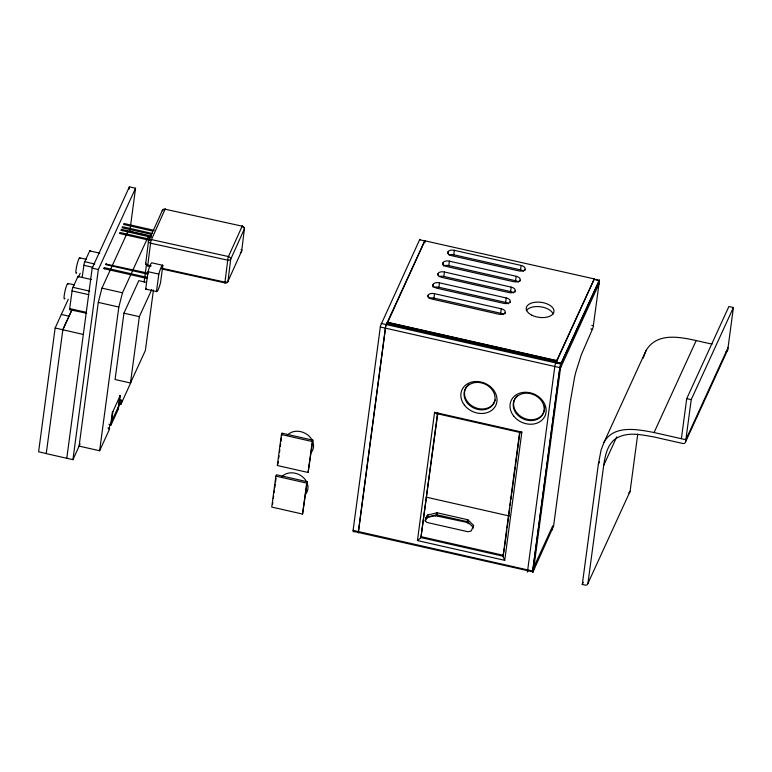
<?xml version="1.0" encoding="UTF-8"?>
<svg xmlns="http://www.w3.org/2000/svg" width="772" height="772" viewBox="0 0 772 772"><rect width="100%" height="100%" fill="white"/><g stroke="black" fill="none" stroke-linecap="round" stroke-linejoin="round"><path stroke-width="1.16" d="M419.891 239.87L419.794 239.349L380.48 325.813L353.084 530.547L353.142 531.599L357.542 532.149M532.632 571.743L532.863 572.168M594.315 279.541L594.421 278.788L594.556 279.3M599.477 280.39L593.079 327.675L581.258 354.908L575.883 371.921A24.057 3.31 -77.2 0 0 574.59 377.218L570.112 402.781L553.572 526.137L532.844 572.197M104.124 268.646L104.326 267.73L104.201 268.637M425.015 241.192L424.687 240.787M599.439 280.873L599.381 280.014L560.704 364.239M165.42 209.637L165.276 208.807L150.858 240.932L147.664 265.858L150.415 266.475M242.495 226.601L242.36 225.771L228.068 257.414L224.826 283.305L225.154 282.919A2.654 2.181 24.3 0 0 227.991 281.288L241.704 250.919L244.396 228.927A2.654 1.467 7 0 0 242.91 227.103M89.996 251.344L89.919 250.485L84.351 262.567L82.17 277.061M425.179 241.26L424.745 240.69M503.006 556.448L504.724 560.337L521.853 432.098L434.568 412.325L417.44 540.564L504.724 560.337M599.458 280.873L599.381 281.423M147.848 265.896A2.654 2.181 24.3 0 1 145.773 263.194L148.465 241.202L162.188 210.833A2.654 1.467 7 0 1 163.375 210.023M78.136 277.331L78.097 276.096L72.394 288.66L69.519 309.659L86.744 313.239M119.486 404.316C121.561 406.014 122.198 399.491 121.358 400.176L110.193 424.561C108.717 425.932 110.319 430.95 108.321 428.692M424.986 241.559L424.832 242.736M532.661 571.241L559.893 367.443M68.283 299.275L55.14 327.994L38.6 451.803L46.301 453.55M66.788 458.269L92.186 268.125L129.397 186.843L135.554 188.243L129.686 232.218M72.018 309.688L62.841 329.731L46.243 453.618L72.944 459.668L98.343 269.524L135.554 188.243M127.998 231.233L101.952 288.13L98.285 302.392L79.091 446.11L99.627 450.761L109.605 428.981M129.078 189.227L129.397 186.843M99.627 450.761L118.83 307.044L122.487 292.781L148.542 235.894L129.146 231.494M146.526 282.407L138.825 280.661L123.935 313.171L115.076 379.506L130.478 382.999L145.368 350.488L153.435 290.079M111.11 424.841L112.886 411.572L120.123 395.766A1.062 0.579 7.6 0 0 119.998 395.312L118.222 408.581A1.062 0.579 7.6 0 1 118.348 409.035L111.11 424.841A1.062 0.579 7.6 0 1 110.637 425.16L112.403 411.891A1.062 0.579 7.6 0 0 112.886 411.572M118.348 409.035L120.123 395.766M130.478 382.999L139.336 316.665L151.746 289.568M130.96 380.654L130.642 383.028L120.77 404.605M144.123 282.07L146.342 265.443M162.844 265.336L160.537 282.677A13.549 1.862 -77.2 0 1 156.494 291.517L145.715 289.075L148.041 271.676A13.549 1.862 -77.2 0 1 152.065 262.895L162.844 265.336A13.549 1.862 -77.2 0 0 158.82 274.118L156.494 291.517M275.884 476.121L271.744 507.079L302.556 514.056L307.304 481.747L276.501 474.77L275.884 476.121L306.687 483.108L307.304 481.747M281.433 434.549L277.302 465.506L308.105 472.483L312.863 440.175L282.06 433.198L281.433 434.549L312.245 441.526L312.863 440.175M272.526 504.531L272.844 502.157M273.327 498.577L273.645 496.203M274.118 492.632L274.436 490.249M274.755 487.865L275.228 484.295M275.546 481.911L276.029 478.341M277.92 464.146L278.238 461.772M278.721 458.201L279.039 455.818M279.512 452.247L279.831 449.864M280.304 446.293L280.622 443.91M280.94 441.526L281.423 437.956M281.741 435.572L282.06 433.198M302.556 514.056L306.687 483.108M308.105 472.483L312.245 441.526M427.929 296.882L428.151 295.213A5.317 2.885 7.6 0 1 434.52 293.669L501.269 308.79A5.317 2.885 7.6 0 1 505.158 312.66L505.013 313.77M432.774 286.875L433.111 284.376A5.317 2.885 7.6 0 1 439.48 282.832L506.229 297.953A5.317 2.885 7.6 0 1 510.128 301.823L510.012 302.653M429.068 298.368A5.317 2.885 7.6 0 1 433.932 298.117L434.52 293.669M437.849 275.208L438.071 273.539A5.317 2.885 7.6 0 1 444.45 271.995L511.189 287.116A5.317 2.885 7.6 0 1 515.088 290.986L514.934 292.096M434.028 287.531A5.317 2.885 7.6 0 1 438.892 287.28L439.48 282.832M442.732 264.921L443.031 262.702A5.317 2.885 7.6 0 1 449.41 261.158L516.15 276.279A5.317 2.885 7.6 0 1 520.048 280.149L519.894 281.259M438.988 276.694A5.317 2.885 7.6 0 1 443.852 276.444L444.45 271.995M447.77 253.534L447.992 251.865A5.317 2.885 7.6 0 1 454.37 250.321L521.119 265.443A5.317 2.885 7.6 0 1 525.008 269.312L524.825 270.702M443.582 266.041A5.317 2.885 7.6 0 1 448.812 265.607L449.41 261.158M448.918 255.021A5.317 2.885 7.6 0 1 453.772 254.77L454.37 250.321M504.425 548.178L503.074 556.197L420.923 537.582L437.463 413.763L519.614 432.378L520.01 431.509L515.561 464.84M420.923 537.582L437.859 412.895M473.323 527.768L473.583 525.78A1.062 0.579 7.6 0 0 473.458 525.327L468.073 519.971A1.062 0.579 7.6 0 0 467.417 519.653L437.463 512.869A1.062 0.579 7.6 0 0 436.672 512.859L427.852 515.001A1.062 0.579 7.6 0 0 427.379 515.31L425.295 521.274M427.852 515.001L427.591 516.989A1.062 0.579 7.6 0 0 427.109 517.298A2.654 2.2 24.6 0 1 425.7 518.89M436.672 512.859L436.402 514.847A2.654 1.293 76.4 0 1 434.732 515.686L433.632 515.957M437.463 512.869L437.232 516.092L467.485 522.499A3.725 2.026 7.6 0 1 468.295 522.74M467.417 519.653L467.156 522.856L467.485 522.499M468.073 519.971L467.813 521.968A2.654 1.814 -45.2 0 0 468.961 523.677M503.633 314.58A5.317 2.885 7.6 0 0 500.671 313.239L501.269 308.79M473.458 525.327L473.197 527.315A2.654 1.814 -45.2 0 0 473.178 527.71M508.594 303.743A5.317 2.885 7.6 0 0 505.631 302.402L506.229 297.953M513.554 292.906A5.317 2.885 7.6 0 0 510.601 291.565L511.189 287.116M518.514 282.07A5.317 2.885 7.6 0 0 515.561 280.728L516.15 276.279M523.474 271.233A5.317 2.885 7.6 0 0 520.521 269.891L521.119 265.443M503.074 556.197L519.614 432.378M504.743 545.794L506.808 530.325M507.127 527.942L509.838 507.706M510.147 505.322L510.63 501.752M510.948 499.368L511.421 495.798M511.739 493.414L515.242 467.224M533.404 571.039L561.157 363.236L386.598 323.68L386.203 324.558M552.183 530.026L552.742 525.828L533.963 566.841M637.759 434.067L630.097 491.33L587.926 583.449A2.654 2.2 24.6 0 1 585.06 585.079L582.291 584.452L598.368 464.117L601.031 450.24L603.82 442.752L645.99 350.642C659.539 327.492 691.866 340.548 712.17 344.022M587.926 583.449L603.714 465.333C605.026 456.541 606.821 446.863 613.499 440.436A24.057 19.918 24.6 0 1 617.378 437.714C628.572 431.664 641.696 434.887 653.498 436.855L682.728 443.475A2.654 2.2 24.6 0 0 685.584 441.845L727.764 349.726L733.4 307.517L728.903 306.494L686.733 398.613L681.377 438.718M685.584 441.845L691.229 399.626L733.4 307.517M385.517 327.482L358.247 532.738L358.565 532.381M385.556 327.232L358.314 532.757M106.15 264.12L148.185 273.182M559.999 366.758L560.125 366.217M106.121 263.744L105.928 264.632L147.954 274.224M385.489 326.952L386.077 325.234M106.005 264.14L106.015 264.603M385.546 326.691L386.27 324.703M560.115 366.237L560.25 365.687M386.907 324.221L424.803 240.787L594.305 278.924L554.991 365.05L527.556 571.077L527.884 570.72M386.926 324.115L387.419 322.493L556.766 360.871M560.443 364.973L560.723 364.21M643.201 358.121L645.99 350.642M386.019 325.012L424.928 240.517M78.705 276.511L80.191 273.259M62.783 329.798L71.719 310.296M72.944 459.668L80.095 443.929M387.419 322.493L386.926 323.574L556.351 361.962L557.519 359.231M427.379 515.31L425.102 520.28A1.062 0.579 7.6 0 0 425.227 520.733L426.713 522.219A1.062 0.579 7.6 0 0 427.37 522.538L467.591 531.657A1.062 0.579 7.6 0 0 468.392 531.657L470.833 531.068A1.062 0.579 7.6 0 0 471.306 530.75L473.583 525.78M594.17 279.155L556.004 362.213L561.138 363.38L599.429 280.332M560.549 367.829L599.082 283.671M527.257 572.1L527.932 570.614M598.368 464.117L599.371 461.926M603.714 465.333L616.77 436.817M582.291 584.452L583.294 582.252M603.82 442.752C613.2 424.417 637.701 429.357 654.077 432.532L696.247 340.413M728.044 347.622L685.874 439.731L654.077 432.532M358.391 532.468L533.018 571.878M594.006 279.117L599.053 280.574M420.75 537.872L417.469 540.545M521.824 432.117L520.067 432.851M425.671 517.896A3.725 2.026 7.6 0 1 425.912 517.829L427.572 517.423M428.122 517.298L429.772 516.893M430.322 516.757L433.073 516.092M436.855 414.072L434.597 412.354M151.225 265.915L147.722 265.143A2.654 1.467 7 0 1 145.773 263.194M161.734 268.222L224.797 282.108A2.654 1.467 7 0 0 227.991 281.288L230.683 259.296L244.396 228.927A2.654 2.181 24.3 0 0 242.099 226.157L165.025 209.193A2.654 2.181 24.3 0 0 162.188 210.833M162.091 269.042L223.986 282.668M419.505 239.735L424.639 240.893M593.957 279.232L599.091 280.4M453.772 254.77L520.521 269.891M448.812 265.607L515.561 280.728M443.852 276.444L510.601 291.565M438.892 287.28L505.631 302.402M591.777 325.321L593.475 325.707M590.86 328.891L592.558 329.277M123.771 223.446L154.11 230.317M123.539 224.478L152.711 231.089M122.304 226.698L152.644 233.569M433.932 298.117L500.671 313.239M122.072 227.73L151.244 234.341M121.146 229.294L151.486 236.164M120.914 230.326L151.254 237.207M119.728 232.44L150.067 239.31M119.496 233.472L149.836 240.353M89.629 250.861L99.733 253.158M387.515 322.242L556.873 360.62M381.185 323.41L560.771 364.075M148.041 271.676L158.82 274.118M79.67 257.819L86.271 259.315M380.278 326.981L559.864 367.646L532.68 571.048L353.113 530.354M84.659 261.698L94.773 263.995M686.733 398.613L691.229 399.626M104.374 267.672L147.548 277.457M104.143 268.714L147.317 278.499M83.752 265.269L92.736 267.305M92.186 268.125L98.343 269.524M77.808 276.472L91.289 279.522M101.952 288.13L122.487 292.781M67.859 283.43L74.459 284.926M72.848 287.309L89.697 291.131M71.931 290.88L88.78 294.692M98.285 302.392L118.83 307.044M123.935 313.171L139.336 316.665M69.567 308.568L86.416 312.38M61.335 314.445L69.046 316.192M55.14 327.994L83.318 334.459M120.075 399.886L121.358 400.176M108.91 424.272L110.193 424.561M426.212 497.158L509.395 516.005M107.993 427.842L109.277 428.132M421.329 536.714L503.469 555.319M594.276 278.875L594.315 279.396M148.542 235.894L149.836 239.32M287.29 435.244A14.88 12.323 24.6 0 1 307.459 434.732A14.88 12.323 24.6 0 1 310.942 452.826M281.732 476.816A14.88 12.323 24.6 0 1 301.9 476.305A14.88 12.323 24.6 0 1 305.384 494.398M146.371 288.969A13.549 1.862 -77.2 0 1 145.715 289.075M241.067 249.501A2.654 1.467 7 0 1 241.704 250.919A2.654 2.181 24.3 0 1 240.314 252.502M76.66 272.941A7.971 1.1 -77.2 0 1 76.901 265.153A7.971 1.1 -77.2 0 1 79.96 258.591M64.964 298.349A7.971 1.1 -77.2 0 1 65.022 291.044A7.971 1.1 -77.2 0 1 68.148 284.202M473.352 527.662A1.062 0.579 7.6 0 0 473.197 527.315L467.813 521.968A1.062 0.579 7.6 0 0 467.156 521.64L437.203 514.856A1.062 0.579 7.6 0 0 436.402 514.847L427.591 516.989A2.654 1.293 76.4 0 1 425.912 517.829M434.732 515.686A3.725 2.026 7.6 0 1 437.521 515.706M495.151 399.935A15.942 13.201 24.6 0 1 472.532 406.246A15.942 13.201 24.6 0 1 469.125 384.195M544.395 405.734A15.942 13.201 24.6 0 1 525.037 418.617A15.942 13.201 24.6 0 1 517.172 395.843M505.158 312.66A5.317 2.885 7.6 0 1 498.789 314.204L432.04 299.082A5.317 2.885 7.6 0 1 428.151 295.213M510.128 301.823A5.317 2.885 7.6 0 1 503.749 303.367L437 288.245A5.317 2.885 7.6 0 1 433.111 284.376M515.088 290.986A5.317 2.885 7.6 0 1 508.709 292.53L441.97 277.409A5.317 2.885 7.6 0 1 438.071 273.539M520.048 280.149A5.317 2.885 7.6 0 1 513.669 281.693L446.93 266.572A5.317 2.885 7.6 0 1 443.031 262.702M525.008 269.312A5.317 2.885 7.6 0 1 518.63 270.856L451.89 255.735A5.317 2.885 7.6 0 1 447.992 251.865M526.301 310.73A13.964 7.595 7.6 0 1 540.236 306.735A13.964 7.595 7.6 0 1 553.109 314.001M727.764 349.726A2.654 2.2 24.6 0 1 726.114 351.376M630.097 491.33A2.654 2.2 24.6 0 1 628.688 492.922M228.387 256.536L151.312 239.571A2.654 2.181 24.3 0 0 148.465 241.202A2.654 1.467 7 0 0 150.415 243.151L227.489 260.116A2.654 1.467 7 0 0 230.683 259.296A2.654 2.181 24.3 0 0 228.387 256.536M467.195 402.762A15.942 13.201 24.6 0 0 493.848 403.225A15.942 13.201 24.6 0 0 477.656 382.42A15.942 13.201 24.6 0 0 467.195 402.762M464.512 405.223A18.605 15.401 24.6 0 0 495.605 405.754A18.605 15.401 24.6 0 0 476.72 381.493A18.605 15.401 24.6 0 0 464.512 405.223M516.323 413.522A15.942 13.201 24.6 0 0 542.977 413.985A15.942 13.201 24.6 0 0 526.784 393.18A15.942 13.201 24.6 0 0 516.323 413.522M513.65 415.983A18.605 15.401 24.6 0 0 544.733 416.513A18.605 15.401 24.6 0 0 525.848 392.253A18.605 15.401 24.6 0 0 513.65 415.983M531.976 315.265A13.964 7.595 7.6 0 0 553.92 311.917A13.964 7.595 7.6 0 0 534.446 302.334A13.964 7.595 7.6 0 0 531.976 315.265"/></g></svg>
